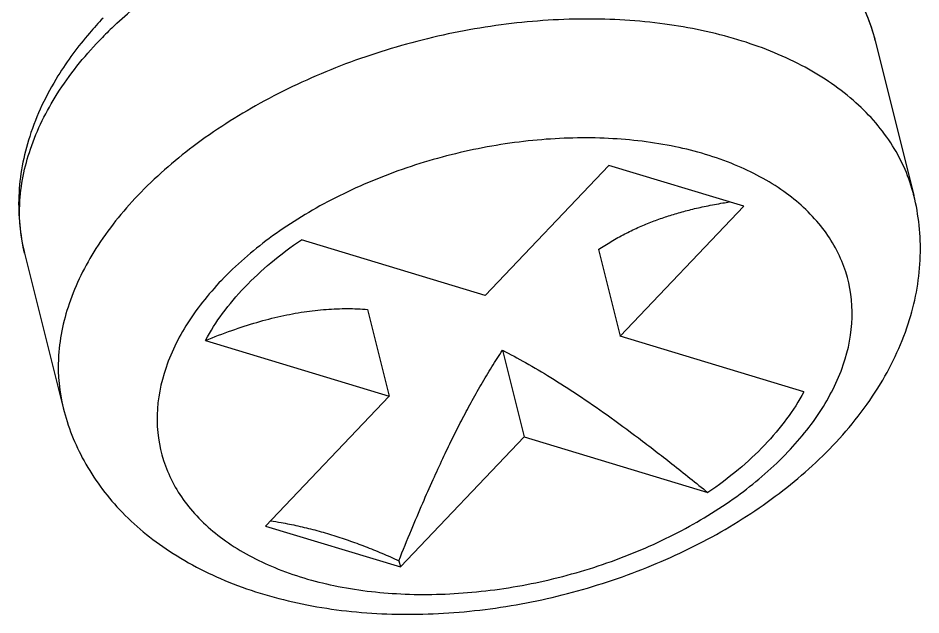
# Model space of a CAD drawing. Header units: millimetres. Extents: x 14343 to 15285, y -9166 to -7819.
# Drawn here: x 15237.1 to 15242.45, y -8646.88 to -8643.34 of the extents above; entities that cross this region are included whole.
import ezdxf

# ---------------------------------------------------------------- set-up
doc = ezdxf.new("R2010")
doc.units = ezdxf.units.MM

# ---------------------------------------------------------------- blocks, each defined once
blk = doc.blocks.new('u9')
at = {"color": 7, "linetype": 'Continuous'}
for p, q in [((-425.418, 153.7841), (-426.1519, 153.0136)), ((-424.6181, 153.5419), (-425.418, 153.7841)), ((-425.4088, 153.7473), (-425.418, 153.7841)), ((-425.352, 152.7714), (-424.6181, 153.5419)), ((-426.1519, 153.0136), (-427.2416, 153.3436)), ((-426.0234, 152.4994), (-426.1519, 153.0136)), ((-423.1892, 151.9243), (-423.4184, 152.8418)), ((-427.8105, 152.7463), (-426.7208, 152.4163)), ((-424.2622, 152.4414), (-425.352, 152.7714)), ((-425.2235, 152.2572), (-425.352, 152.7714)), ((-426.7208, 152.4163), (-427.4547, 151.6458)), ((-426.5923, 151.9022), (-426.7208, 152.4163)), ((-426.6547, 151.4036), (-425.9209, 152.1741)), ((-425.9209, 152.1741), (-424.8311, 151.8442)), ((-427.4547, 151.6458), (-426.6547, 151.4036)), ((-428.2341, 150.6639), (-428.4633, 151.5814))]:
    blk.add_line(p, q, dxfattribs=at)
for centre, radius, start, end in [((-425.4096, 152.3583), 2.4555, 313.9095, 316.3819), ((-425.3354, 152.132), 2.3219, 316.3763, 319.332)]:
    blk.add_arc(centre, radius, start, end, dxfattribs=at)
for points, start_tangent, end_tangent in [([(-423.4184, 152.8418), (-423.5416, 153.1554), (-423.7524, 153.4438), (-424.0487, 153.6909), (-424.4253, 153.8836), (-424.8632, 154.0091), (-425.3372, 154.0627), (-425.8275, 154.0466), (-426.3179, 153.9647), (-426.7936, 153.8209), (-427.24, 153.6195), (-427.6417, 153.3653), (-427.9827, 153.065)], (-0.242383, 0.970181), (-0.689698, -0.724097)), ([(-424.3565, 152.0852), (-424.1459, 152.3554), (-424.0162, 152.638), (-423.9751, 152.9184), (-424.0242, 153.1848), (-424.1614, 153.4253), (-424.3807, 153.6293), (-424.6725, 153.788), (-425.024, 153.8945), (-425.4198, 153.944), (-425.8426, 153.9343), (-426.2739, 153.866), (-426.6949, 153.742), (-427.0868, 153.5678), (-427.4331, 153.3507), (-427.7162, 153.1025)], (0.689698, 0.724097), (-0.689698, -0.724097)), ([(-425.4088, 153.7473), (-425.4835, 153.5647), (-425.5507, 153.406), (-425.6123, 153.2665), (-425.6698, 153.1414), (-425.7252, 153.0264), (-425.7802, 152.9172), (-425.8371, 152.8101), (-425.8969, 152.7036), (-425.9601, 152.598), (-426.0234, 152.4994)], (-0.373072, -0.927802), (-0.554313, -0.832309)), ([(-424.6475, 153.5106), (-424.71, 153.5208), (-424.8105, 153.5409), (-424.9104, 153.5652), (-425.0099, 153.5937), (-425.1091, 153.6261), (-425.2084, 153.6626), (-425.3082, 153.7029), (-425.4088, 153.7473)], (-0.988981, 0.148042), (-0.908941, 0.416926)), ([(-427.5788, 153.0609), (-427.4226, 153.2071), (-427.2416, 153.3436)], (0.689698, 0.724097), (0.827243, 0.561844)), ([(-426.0234, 152.4994), (-426.1607, 152.5729), (-426.3097, 152.6607), (-426.4706, 152.7638), (-426.6437, 152.8832), (-426.8296, 153.0194), (-427.0285, 153.1729), (-427.2416, 153.3436)], (-0.891988, 0.452059), (-0.775982, 0.630755)), ([(-427.7162, 153.1025), (-427.9268, 152.8323), (-428.0565, 152.5497), (-428.0976, 152.2693), (-428.0485, 152.0029), (-427.9113, 151.7624), (-427.692, 151.5584), (-427.4003, 151.3997), (-427.0488, 151.2932), (-426.6529, 151.2438), (-426.2301, 151.2534), (-425.7988, 151.3217), (-425.3778, 151.4458), (-424.986, 151.62), (-424.6397, 151.837), (-424.3565, 152.0852)], (-0.689698, -0.724097), (0.689698, 0.724097)), ([(-427.9827, 153.065), (-428.2649, 152.6993), (-428.4379, 152.3174), (-428.5015, 151.941), (-428.4633, 151.5814)], (-0.689698, -0.724097), (0.242383, -0.970181)), ([(-427.8105, 152.7463), (-427.7089, 152.9064), (-427.5788, 153.0609)], (0.471531, 0.881849), (0.689698, 0.724097)), ([(-423.8611, 151.5818), (-423.6125, 151.8969), (-423.4534, 152.224), (-423.3898, 152.5507), (-423.4184, 152.8418)], (0.689698, 0.724097), (-0.24184, 0.970316)), ([(-424.2622, 152.4414), (-424.418, 152.3823), (-424.5668, 152.3341), (-424.7095, 152.2973), (-424.8464, 152.2719), (-424.9777, 152.2573), (-425.1035, 152.2527), (-425.2235, 152.2572)], (-0.928017, -0.372538), (-0.99731, 0.073295)), ([(-424.2622, 152.4414), (-424.3638, 152.2813), (-424.4939, 152.1268)], (-0.471531, -0.881849), (-0.689698, -0.724097)), ([(-424.4939, 152.1268), (-424.6502, 151.9806), (-424.8311, 151.8442)], (-0.689698, -0.724097), (-0.827243, -0.561844)), ([(-423.1892, 151.9243), (-423.1606, 151.6332), (-423.2241, 151.3065), (-423.3833, 150.9794), (-423.6319, 150.6643)], (0.24184, -0.970316), (-0.689698, -0.724097)), ([(-423.5742, 150.6189), (-423.3873, 150.873), (-423.2194, 151.2317), (-423.155, 151.5863), (-423.1892, 151.9243)], (0.651437, 0.758703), (-0.242383, 0.970181)), ([(-426.5923, 151.9022), (-426.669, 151.8541), (-426.7484, 151.8103), (-426.8268, 151.7726), (-426.9036, 151.7403), (-426.9797, 151.7125), (-427.0576, 151.6879), (-427.1403, 151.6655), (-427.2306, 151.645), (-427.3313, 151.6262), (-427.3704, 151.6199)], (-0.832026, -0.554737), (-0.988202, -0.153159)), ([(-428.4633, 151.5814), (-428.4574, 151.5588), (-428.3262, 151.2702), (-428.1033, 151.0178), (-427.7973, 150.8113), (-427.42, 150.6586), (-426.9858, 150.5656), (-426.5115, 150.5359), (-426.0153, 150.5705), (-425.5162, 150.6682), (-425.0334, 150.8252), (-424.5854, 151.0355), (-424.1896, 151.291), (-423.8611, 151.5818)], (0.24184, -0.970316), (0.689698, 0.724097)), ([(-426.7566, 149.6481), (-427.1908, 149.7411), (-427.5681, 149.8938), (-427.8741, 150.1003), (-428.097, 150.3527), (-428.2282, 150.6413), (-428.2341, 150.6639)], (-0.990994, 0.133907), (-0.24184, 0.970316)), ([(-428.2341, 150.6639), (-428.1104, 150.3584), (-427.8962, 150.0813), (-427.5953, 149.8474), (-427.2172, 149.6694), (-426.7968, 149.5595)], (0.242383, -0.970181), (0.984683, -0.174352)), ([(-423.7066, 150.5892), (-423.9604, 150.3735), (-424.3562, 150.118)], (-0.720293, -0.69367), (-0.87549, -0.483236))]:
    blk.add_spline(points, degree=3, dxfattribs=dict(at, start_tangent=start_tangent, end_tangent=end_tangent))

msp = doc.modelspace()

# ---------------------------------------------------------------- block references
at = {"rotation": 180}
msp.add_blockref('u9', (14813.9482, -8492.8101), dxfattribs=at)

doc.saveas('drawing.dxf')
